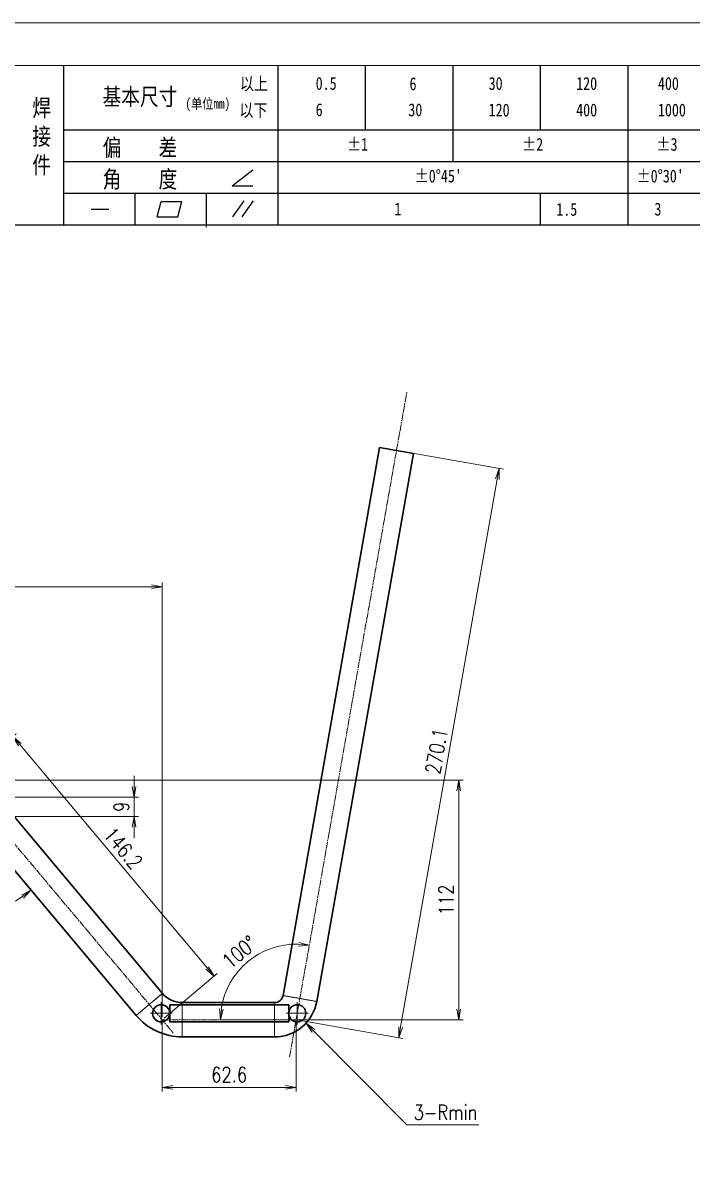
# Model space of a CAD drawing. Header units: millimetres. Extents: x 1333 to 106363, y -60675 to -5704.
# Drawn here: x 3766 to 4079, y -60017 to -59487 of the extents above; entities that cross this region are included whole.
import ezdxf

# ---------------------------------------------------------------- set-up
doc = ezdxf.new("R2010")
doc.units = ezdxf.units.MM
doc.header["$LTSCALE"] = 0.5
doc.linetypes.add('AM_ISO02W050x2', pattern=[3.75, 3, -0.75])
doc.linetypes.add('AM_ISO08W050x2', pattern=[9, 6, -0.75, 1.5, -0.75])
for name, color, linetype, lineweight in [('中心线', 2, 'AM_ISO08W050x2', 18), ('图框', 7, 'Continuous', 18), ('标注线', 3, 'Continuous', 18), ('粗实线', 7, 'Continuous', 35), ('虚线', 1, 'AM_ISO02W050x2', 18)]:
    doc.layers.add(name, color=color, linetype=linetype, lineweight=lineweight)
doc.layers.add('图框文字', color=7, linetype='Continuous')
doc.layers.add('打印', color=7, linetype='Continuous', lineweight=15, plot=False)
doc.layers.add('打印-禁用', color=7, linetype='Continuous', lineweight=15, plot=False)
doc.styles.add('DIM', font='romans.shx', dxfattribs={"width": 0.8, "bigfont": 'bigfont.shx'})
doc.styles.add('国标', font='simfang.ttf', dxfattribs={"width": 0.8})
doc.dimstyles.new('DEH 1-2', dxfattribs={"dimscale": 2, "dimtxt": 3.5, "dimasz": 2.5, "dimexe": 1, "dimexo": 0.625, "dimgap": 1.2, "dimtad": 1, "dimtoh": 1, "dimdsep": 46, "dimtxsty": 'DIM', "dimblk": 'OPEN', "dimcen": 0, "dimclrd": 8, "dimclre": 8, "dimclrt": 2, "dimazin": 2, "dimtfac": 0.5, "dimtmove": 0, "dimatfit": 3, "dimldrblk": 'OPEN', "dimfxl": 1, "dimtolj": 2, "dimlwd": 18, "dimlwe": 18, "dimarcsym": 0})
doc.dimstyles.new('DEH 1-2$0', dxfattribs={"dimscale": 2, "dimtxt": 3.5, "dimasz": 2.5, "dimexe": 1, "dimexo": 0.625, "dimgap": 1.2, "dimtad": 1, "dimdsep": 46, "dimtxsty": 'DIM', "dimblk": 'OPEN', "dimcen": 0, "dimclrd": 8, "dimclre": 8, "dimclrt": 2, "dimazin": 2, "dimtfac": 0.5, "dimtmove": 0, "dimatfit": 3, "dimldrblk": 'OPEN', "dimfxl": 1, "dimtolj": 2, "dimlwd": 13, "dimlwe": 13, "dimarcsym": 0})
doc.dimstyles.new('DEH 1-2$4', dxfattribs={"dimscale": 2, "dimtxt": 3.5, "dimasz": 2.5, "dimexe": 1, "dimexo": 0.625, "dimgap": 1.2, "dimtad": 1, "dimtoh": 1, "dimdsep": 46, "dimtxsty": 'DIM', "dimblk": 'OPEN', "dimcen": 0, "dimclrd": 8, "dimclre": 8, "dimclrt": 2, "dimazin": 2, "dimtfac": 0.5, "dimtofl": 0, "dimtmove": 0, "dimatfit": 3, "dimldrblk": 'OPEN', "dimfxl": 1, "dimtolj": 2, "dimlwd": 18, "dimlwe": 18, "dimarcsym": 0})

# ---------------------------------------------------------------- blocks, each defined once
blk = doc.blocks.new('GZDEH零件A3图框V01版')
at = {"layer": '图框', "linetype": 'Continuous'}
blk.add_line((3272.49, -1554.46), (2882.49, -1554.46), dxfattribs=at)
at = {"layer": '图框文字', "color": 9}
for p, q in [((2996.09, -1573.08), (2996.09, -1554.46)), ((3021.09, -1561.98), (3021.09, -1554.46)), ((3031.31, -1561.98), (3031.31, -1554.46)), ((3041.53, -1561.98), (3041.53, -1554.46)), ((3051.75, -1561.98), (3051.75, -1554.46)), ((3061.98, -1561.98), (3061.98, -1554.46)), ((2996.09, -1561.98), (3113.09, -1561.98)), ((3021.09, -1573.08), (3021.09, -1561.98)), ((3041.53, -1565.68), (3041.53, -1561.98)), ((3061.98, -1573.08), (3061.98, -1561.98)), ((2996.09, -1565.68), (3113.09, -1565.68)), ((3015.75, -1568.51), (3018.15, -1566.66)), ((3015.75, -1568.51), (3018.15, -1568.51)), ((2996.09, -1569.38), (3113.09, -1569.38)), ((3004.42, -1573.08), (3004.42, -1569.38)), ((3006.97, -1572.12), (3007.45, -1570.33)), ((3007.45, -1570.33), (3009.86, -1570.33)), ((3009.39, -1572.12), (3009.86, -1570.33)), ((3012.75, -1573.08), (3012.75, -1569.38)), ((3015.81, -1572.12), (3017.15, -1570.26)), ((3016.89, -1572.12), (3018.23, -1570.26)), ((3051.75, -1573.08), (3051.75, -1569.38)), ((2999.26, -1571.23), (3001.32, -1571.23)), ((2990.09, -1573.08), (3113.09, -1573.08)), ((3006.97, -1572.12), (3009.39, -1572.12)), ((3012.75, -1573.33), (3012.75, -1573.08))]:
    blk.add_line(p, q, dxfattribs=at)
at = {"layer": '打印-禁用', "linetype": 'Continuous'}
blk.add_line((3277.49, -1549.46), (2857.49, -1549.46), dxfattribs=at)
at = {"layer": '图框文字', "color": 9, "style": '国标', "width": 0.8}
for s, height, p in [('以上', 1.5, (3016.64, -1557.33)), ('0.5', 1.5, (3025.49, -1557.3)), ('6', 1.5, (3036.45, -1557.34)), ('30', 1.5, (3045.69, -1557.31)), ('120', 1.5, (3055.91, -1557.31)), ('400', 1.5, (3065.46, -1557.31)), ('基本尺寸', 2, (3000.6, -1559.1)), ('以下', 1.5, (3016.58, -1560.43)), ('6', 1.5, (3025.49, -1560.38)), ('30', 1.5, (3036.31, -1560.39)), ('120', 1.5, (3045.69, -1560.41)), ('400', 1.5, (3055.91, -1560.41)), ('1000', 1.5, (3065.46, -1560.41)), ('偏    差', 2, (3000.6, -1565.04)), ('±1', 1.5, (3029.16, -1564.42)), ('±2', 1.5, (3049.61, -1564.42)), ('±3', 1.5, (3065.3, -1564.42)), ('角    度', 2, (3000.6, -1568.74)), ("±0%%D45'", 1.5, (3037.06, -1568.12)), ("±0%%D30'", 1.5, (3062.98, -1568.12)), ('1', 1.5, (3034.69, -1571.98)), ('1.5', 1.5, (3053.59, -1572.01)), ('3', 1.5, (3065.05, -1571.98))]:
    blk.add_text(s, height=height, dxfattribs=at).set_placement(p)
at = {"layer": '图框文字', "color": 9, "lineweight": 15, "style": '国标', "width": 0.8}
blk.add_text('(单位mm)', height=1.2, dxfattribs=at).set_placement((3010.27, -1559.51))
at = {"layer": '图框文字', "color": 9, "insert": (2992.39, -1558.41), "char_height": 2, "width": 3.1877, "attachment_point": 1, "style": '国标'}
blk.add_mtext('焊\\P接\\P件', dxfattribs=at)
blk = doc.blocks.new('DEH A3')
at = {"layer": '图框'}
blk.add_blockref('GZDEH零件A3图框V01版', (-2857.49, 1846.46), dxfattribs=at)
blk = doc.blocks.new('_Open')
at = {"color": 0, "linetype": 'ByBlock', "lineweight": -2}
for p, q in [((-1, 0.17), (0, 0)), ((-1, -0.17), (0, 0)), ((0, 0), (-1, 0))]:
    blk.add_line(p, q, dxfattribs=at)
blk = doc.blocks.new('*D66')
at = {"layer": 'Defpoints', "color": 0, "transparency": 16777216}
for p in [(3940.4, -59686.76), (3988.34, -59695.21), (3893.5, -59952.72)]:
    blk.add_point(p, dxfattribs=at)
at = {"layer": '标注线', "color": 8, "lineweight": 13, "transparency": 16777216}
for p, q in [((3941.63, -59686.97), (3990.31, -59695.56)), ((3942.31, -59956.25), (3987.47, -59700.13)), ((3894.73, -59952.94), (3943.41, -59961.52))]:
    blk.add_line(p, q, dxfattribs=at)
at = {"layer": '标注线', "color": 8, "lineweight": 13, "transparency": 16777216, "xscale": 5, "yscale": 5, "zscale": 5}
for p, rotation in [((3988.34, -59695.21), 79.99999932541408), ((3941.44, -59961.17), 259.9999993254141)]:
    blk.add_blockref('_Open', p, dxfattribs=dict(at, rotation=rotation))
at = {"layer": '标注线', "color": 2, "transparency": 16777216, "insert": (3959.08, -59827.17), "char_height": 7, "attachment_point": 5, "rotation": 80, "style": 'DIM'}
blk.add_mtext('\\A2;270.1', dxfattribs=at)
blk = doc.blocks.new('*D67')
at = {"layer": 'Defpoints', "color": 0, "transparency": 16777216}
for p in [(3830.88, -59952.72), (3893.5, -59952.72), (3893.5, -59984.32)]:
    blk.add_point(p, dxfattribs=at)
at = {"layer": '标注线', "color": 8, "lineweight": 13, "transparency": 16777216}
for p, q in [((3830.88, -59953.97), (3830.88, -59986.32)), ((3893.5, -59953.97), (3893.5, -59986.32)), ((3835.88, -59984.32), (3888.5, -59984.32))]:
    blk.add_line(p, q, dxfattribs=at)
at = {"layer": '标注线', "color": 8, "lineweight": 13, "transparency": 16777216, "xscale": 5, "yscale": 5, "zscale": 5, "rotation": 180}
blk.add_blockref('_Open', (3830.88, -59984.32), dxfattribs=at)
at = {"layer": '标注线', "color": 8, "lineweight": 13, "transparency": 16777216, "xscale": 5, "yscale": 5, "zscale": 5}
blk.add_blockref('_Open', (3893.5, -59984.32), dxfattribs=at)
at = {"layer": '标注线', "color": 2, "transparency": 16777216, "insert": (3862.19, -59978.42), "char_height": 7, "attachment_point": 5, "style": 'DIM'}
blk.add_mtext('\\A2;62.6', dxfattribs=at)
blk = doc.blocks.new('*D68')
at = {"layer": 'Defpoints', "color": 0, "transparency": 16777216}
for p in [(3895.29, -59951.47), (3898.11, -59954.31)]:
    blk.add_point(p, dxfattribs=at)
at = {"layer": '标注线', "color": 8, "lineweight": 18, "transparency": 16777216}
for p, q in [((3945.28, -60001.86), (3901.63, -59957.86)), ((3978.88, -60001.86), (3945.28, -60001.86))]:
    blk.add_line(p, q, dxfattribs=at)
at = {"layer": '标注线', "color": 8, "lineweight": 18, "transparency": 16777216, "xscale": 5, "yscale": 5, "zscale": 5, "rotation": 134.7732043825877}
blk.add_blockref('_Open', (3898.11, -59954.31), dxfattribs=at)
at = {"layer": '标注线', "color": 2, "transparency": 16777216, "insert": (3963.28, -59995.96), "char_height": 7, "attachment_point": 5, "style": 'DIM'}
blk.add_mtext('\\A2;{\\Fromans,bigfont|c134;3-Rmin}', dxfattribs=at)
blk = doc.blocks.new('*D70')
at = {"layer": 'Defpoints', "color": 0, "transparency": 16777216}
for p in [(3729.26, -59848.72), (3817.78, -59848.72), (3729.26, -59857.72)]:
    blk.add_point(p, dxfattribs=at)
at = {"layer": '标注线', "color": 8, "lineweight": 13, "transparency": 16777216}
for p, q in [((3817.78, -59843.72), (3817.78, -59838.72)), ((3730.51, -59848.72), (3819.78, -59848.72)), ((3817.78, -59857.72), (3817.78, -59848.72)), ((3730.51, -59857.72), (3819.78, -59857.72)), ((3817.78, -59862.72), (3817.78, -59867.72))]:
    blk.add_line(p, q, dxfattribs=at)
at = {"layer": '标注线', "color": 8, "lineweight": 13, "transparency": 16777216, "xscale": 5, "yscale": 5, "zscale": 5}
for p, rotation in [((3817.78, -59848.72), 270), ((3817.78, -59857.72), 90)]:
    blk.add_blockref('_Open', p, dxfattribs=dict(at, rotation=rotation))
at = {"layer": '标注线', "color": 2, "transparency": 16777216, "insert": (3811.88, -59853.22), "char_height": 7, "attachment_point": 5, "rotation": 90, "style": 'DIM'}
blk.add_mtext('\\A2;9', dxfattribs=at)
blk = doc.blocks.new('*D72')
at = {"layer": 'Defpoints', "color": 0, "transparency": 16777216}
for p in [(3754.26, -59840.72), (3969.49, -59840.72), (3858.67, -59952.72)]:
    blk.add_point(p, dxfattribs=at)
at = {"layer": '标注线', "color": 8, "lineweight": 13, "transparency": 16777216}
for p, q in [((3755.51, -59840.72), (3971.49, -59840.72)), ((3969.49, -59947.72), (3969.49, -59845.72)), ((3859.92, -59952.72), (3971.49, -59952.72))]:
    blk.add_line(p, q, dxfattribs=at)
at = {"layer": '标注线', "color": 8, "lineweight": 13, "transparency": 16777216, "xscale": 5, "yscale": 5, "zscale": 5}
for p, rotation in [((3969.49, -59840.72), 90), ((3969.49, -59952.72), 270)]:
    blk.add_blockref('_Open', p, dxfattribs=dict(at, rotation=rotation))
at = {"layer": '标注线', "color": 2, "transparency": 16777216, "insert": (3963.59, -59896.72), "char_height": 7, "attachment_point": 5, "rotation": 90, "style": 'DIM'}
blk.add_mtext('\\A2;112', dxfattribs=at)
blk = doc.blocks.new('*D73')
at = {"layer": 'Defpoints', "color": 0, "transparency": 16777216}
for p in [(3830.88, -59750.4), (3646.58, -59871.58), (3830.88, -59952.72)]:
    blk.add_point(p, dxfattribs=at)
at = {"layer": '标注线', "color": 8, "lineweight": 13, "transparency": 16777216}
for p, q in [((3646.58, -59870.33), (3646.58, -59748.4)), ((3830.88, -59951.47), (3830.88, -59748.4)), ((3651.58, -59750.4), (3825.88, -59750.4))]:
    blk.add_line(p, q, dxfattribs=at)
at = {"layer": '标注线', "color": 8, "lineweight": 13, "transparency": 16777216, "xscale": 5, "yscale": 5, "zscale": 5, "rotation": 180}
blk.add_blockref('_Open', (3646.58, -59750.4), dxfattribs=at)
at = {"layer": '标注线', "color": 8, "lineweight": 13, "transparency": 16777216, "xscale": 5, "yscale": 5, "zscale": 5}
blk.add_blockref('_Open', (3830.88, -59750.4), dxfattribs=at)
at = {"layer": '标注线', "color": 2, "transparency": 16777216, "insert": (3738.73, -59744.5), "char_height": 7, "attachment_point": 5, "style": 'DIM'}
blk.add_mtext('\\A2;184.31', dxfattribs=at)
blk = doc.blocks.new('*D74')
at = {"layer": 'Defpoints', "color": 0, "transparency": 16777216}
for p in [(3761.17, -59820.36), (3736.9, -59840.72), (3830.88, -59952.72)]:
    blk.add_point(p, dxfattribs=at)
at = {"layer": '标注线', "color": 8, "lineweight": 13, "transparency": 16777216}
for p, q in [((3737.86, -59839.92), (3762.7, -59819.08)), ((3851.93, -59928.53), (3764.38, -59824.19)), ((3831.84, -59951.92), (3856.68, -59931.08))]:
    blk.add_line(p, q, dxfattribs=at)
at = {"layer": '标注线', "color": 8, "lineweight": 13, "transparency": 16777216, "xscale": 5, "yscale": 5, "zscale": 5}
for p, rotation in [((3761.17, -59820.36), 129.999973357479), ((3855.15, -59932.36), 309.999973357479)]:
    blk.add_blockref('_Open', p, dxfattribs=dict(at, rotation=rotation))
at = {"layer": '标注线', "color": 2, "transparency": 16777216, "insert": (3812.68, -59872.57), "char_height": 7, "attachment_point": 5, "rotation": 310, "style": 'DIM'}
blk.add_mtext('\\A2;146.2', dxfattribs=at)
blk = doc.blocks.new('*D75')
at = {"layer": 'Defpoints', "color": 0, "transparency": 16777216}
for p in [(3659.26, -59848.72), (3724.26, -59848.72), (3736.77, -59853.01), (3691.93, -59887.63), (3818.76, -59950.72)]:
    blk.add_point(p, dxfattribs=at)
at = {"layer": '标注线', "color": 8, "lineweight": 18, "transparency": 16777216}
blk.add_arc((3733.17, -59848.72), 56.69, 185.0547, 304.9453, dxfattribs=at)
at = {"layer": '标注线', "color": 8, "lineweight": 18, "transparency": 16777216, "xscale": 5, "yscale": 5, "zscale": 5}
for p, rotation in [((3676.48, -59848.72), 92.52736314968689), ((3769.61, -59892.15), 37.47263685031081)]:
    blk.add_blockref('_Open', p, dxfattribs=dict(at, rotation=rotation))
at = {"layer": '标注线', "color": 2, "transparency": 16777216, "insert": (3711.71, -59894.76), "char_height": 7, "attachment_point": 5, "rotation": 335, "style": 'DIM'}
blk.add_mtext('\\A2;130°', dxfattribs=at)
blk = doc.blocks.new('*D154')
at = {"layer": 'Defpoints', "color": 0, "transparency": 16777216}
for p in [(3945.2, -59659.53), (3879.52, -59920.3), (3830.88, -59952.72), (3893.5, -59952.72), (3890.45, -59970.03)]:
    blk.add_point(p, dxfattribs=at)
at = {"layer": '标注线', "color": 8, "lineweight": 18, "transparency": 16777216}
blk.add_arc((3893.5, -59952.72), 35.31, 88.1212, 171.8788, dxfattribs=at)
at = {"layer": '标注线', "color": 8, "lineweight": 18, "transparency": 16777216, "xscale": 5, "yscale": 5, "zscale": 5}
for p, rotation in [((3899.63, -59917.95), 354.0606008355336), ((3858.2, -59952.72), 265.9394053695792)]:
    blk.add_blockref('_Open', p, dxfattribs=dict(at, rotation=rotation))
at = {"layer": '标注线', "color": 2, "transparency": 16777216, "insert": (3867.01, -59921.16), "char_height": 7, "attachment_point": 5, "rotation": 40, "style": 'DIM'}
blk.add_mtext('\\A2;100°', dxfattribs=at)

msp = doc.modelspace()

# ---------------------------------------------------------------- linework, layer by layer
at = {"color": 7, "lineweight": 13, "ltscale": 0.2}
for p, q in [((3824.887, -59945.577), (3831.015, -59940.435)), ((3818.758, -59950.719), (3824.887, -59945.577)), ((3895.25, -59942.805), (3887.371, -59941.416)), ((3903.128, -59944.194), (3895.25, -59942.805))]:
    msp.add_line(p, q, dxfattribs=at)
at = {"color": 7, "lineweight": 13, "ltscale": 0.025002}
for p, q in [((3840.208, -59945.721), (3840.208, -59944.721)), ((3883.432, -59945.721), (3883.432, -59944.721))]:
    msp.add_line(p, q, dxfattribs=at)
at = {"color": 7, "lineweight": 13, "ltscale": 0.175}
for p, q in [((3840.208, -59960.721), (3840.208, -59953.721)), ((3883.432, -59960.721), (3883.432, -59953.721))]:
    msp.add_line(p, q, dxfattribs=at)
at = {"layer": '中心线'}
for p, q in [((3890.45, -59970.027), (3945.198, -59659.533)), ((3731.66, -59834.473), (3836.124, -59958.969)), ((3830.881, -59952.721), (3893.501, -59952.721))]:
    msp.add_line(p, q, dxfattribs=at)
at = {"layer": '中心线', "ltscale": 0.260001}
for p, q in [((3830.432, -59944.521), (3830.432, -59954.921)), ((3894.03, -59944.521), (3894.03, -59954.921))]:
    msp.add_line(p, q, dxfattribs=at)
at = {"layer": '中心线', "ltscale": 0.26}
for p, q in [((3835.632, -59949.721), (3825.232, -59949.721)), ((3899.23, -59949.721), (3888.83, -59949.721))]:
    msp.add_line(p, q, dxfattribs=at)
at = {"layer": '打印'}
msp.add_lwpolyline([(3230.64, -59486.881), (4910.64, -59486.881), (4910.64, -60674.881), (3230.64, -60674.881)], close=True, dxfattribs=at)
at = {"layer": '粗实线'}
for p, q in [((3887.371, -59941.416), (3932.52, -59685.366)), ((3903.128, -59944.194), (3948.277, -59688.144)), ((3749.025, -59842.723), (3831.015, -59940.435)), ((3736.769, -59853.008), (3818.758, -59950.719)), ((3834.432, -59945.721), (3890.03, -59945.721)), ((3856.576, -59944.721), (3883.432, -59944.721)), ((3890.03, -59953.721), (3834.432, -59953.721)), ((3856.576, -59960.721), (3883.432, -59960.721))]:
    msp.add_line(p, q, dxfattribs=at)
at = {"layer": '粗实线', "ltscale": 0.2}
for p, q in [((3932.52, -59685.366), (3940.398, -59686.755)), ((3940.398, -59686.755), (3948.277, -59688.144))]:
    msp.add_line(p, q, dxfattribs=at)
at = {"layer": '粗实线', "ltscale": 0.1}
for p, q in [((3834.432, -59945.721), (3834.432, -59949.721)), ((3890.03, -59949.721), (3890.03, -59945.721)), ((3834.432, -59949.721), (3834.432, -59953.721)), ((3890.03, -59953.721), (3890.03, -59949.721))]:
    msp.add_line(p, q, dxfattribs=at)
at = {"layer": '粗实线', "ltscale": 0.409213}
for p, q in [((3840.208, -59944.721), (3856.576, -59944.721)), ((3840.208, -59960.721), (3856.576, -59960.721))]:
    msp.add_line(p, q, dxfattribs=at)
at = {"layer": '粗实线'}
for centre in [(3830.432, -59949.721), (3894.03, -59949.721)]:
    msp.add_circle(centre, 4, dxfattribs=at)
for centre, radius, start, end in [((3840.208, -59932.721), 12, 220, 270), ((3883.432, -59940.721), 4, 270, 350), ((3883.432, -59940.721), 20, 270, 350), ((3840.208, -59932.721), 28, 220, 270)]:
    msp.add_arc(centre, radius, start, end, dxfattribs=at)
at = {"layer": '虚线', "ltscale": 0.2}
for p, q in [((3824.887, -59945.577), (3831.015, -59940.435)), ((3818.758, -59950.719), (3824.887, -59945.577)), ((3840.208, -59952.721), (3840.208, -59944.721)), ((3883.432, -59952.721), (3883.432, -59944.721)), ((3895.25, -59942.805), (3887.371, -59941.416)), ((3903.128, -59944.194), (3895.25, -59942.805)), ((3840.208, -59960.721), (3840.208, -59952.721)), ((3883.432, -59960.721), (3883.432, -59952.721))]:
    msp.add_line(p, q, dxfattribs=at)
at = {"layer": '虚线', "ltscale": 0.174998}
for p, q in [((3840.208, -59952.721), (3840.208, -59945.721)), ((3883.432, -59952.721), (3883.432, -59945.721))]:
    msp.add_line(p, q, dxfattribs=at)
at = {"layer": '虚线', "ltscale": 0.025}
for p, q in [((3840.208, -59953.721), (3840.208, -59952.721)), ((3883.432, -59953.721), (3883.432, -59952.721))]:
    msp.add_line(p, q, dxfattribs=at)

# ---------------------------------------------------------------- block references
at = {"layer": '图框', "xscale": 4, "yscale": 4, "zscale": 4}
msp.add_blockref('DEH A3', (3230.64, -60674.881), dxfattribs=at)

# ---------------------------------------------------------------- dimensions: what is measured, and where the dimension line sits
at = {"layer": '标注线'}
for base, line1, line2, picture, middle in [((3879.517, -59920.304), ((3890.45, -59970.027), (3945.198, -59659.533)), ((3830.881, -59952.721), (3893.501, -59952.721)), '*D154', (3867.015, -59921.156)), ((3691.934, -59887.627), ((3736.769, -59853.008), (3818.758, -59950.719)), ((3659.265, -59848.721), (3724.265, -59848.721)), '*D75', (3711.705, -59894.756))]:
    dim = msp.add_angular_dim_2l(base=base, line1=line1, line2=line2, dimstyle='DEH 1-2', dxfattribs=at)
    dim.commit()
    dim.dimension.update_dxf_attribs({"geometry": picture, "text_midpoint": middle})
for p1, p2, distance, picture, middle in [((3893.501, -59952.721), (3940.398, -59686.755), -48.681, '*D66', (3959.08, -59827.167)), ((3830.881, -59952.721), (3736.902, -59840.721), -31.675, '*D74', (3812.676, -59872.569)), ((3830.881, -59952.721), (3893.501, -59952.721), -31.598, '*D67', (3862.191, -59978.419))]:
    dim = msp.add_aligned_dim(p1=p1, p2=p2, distance=distance, dimstyle='DEH 1-2$0', override={"dimdec": 1}, dxfattribs=at)
    dim.commit()
    dim.dimension.update_dxf_attribs({"geometry": picture, "text_midpoint": middle})
dim = msp.add_linear_dim(base=(3830.8813, -59750.4005), p1=(3646.5761, -59871.5759), p2=(3830.8813, -59952.7213), dimstyle='DEH 1-2$0', dxfattribs=at)
dim.commit()
dim.dimension.update_dxf_attribs({"geometry": '*D73', "text_midpoint": (3738.7287, -59744.5005)})
dim = msp.add_linear_dim(base=(3817.779, -59848.721), p1=(3729.265, -59857.721), p2=(3729.265, -59848.721), angle=90, dimstyle='DEH 1-2$0', dxfattribs=at)
dim.commit()
dim.dimension.update_dxf_attribs({"geometry": '*D70', "text_midpoint": (3811.879, -59853.221)})
dim = msp.add_linear_dim(base=(3969.488, -59840.721), p1=(3858.674, -59952.721), p2=(3754.265, -59840.721), angle=90, dimstyle='DEH 1-2$0', override={"dimdec": 1}, dxfattribs=at)
dim.commit()
dim.dimension.update_dxf_attribs({"geometry": '*D72', "text_midpoint": (3963.588, -59896.721)})
dim = msp.add_radius_dim(center=(3895.288, -59951.472), mpoint=(3898.105, -59954.312), text='{\\Fromans,bigfont|c134;3-Rmin}', dimstyle='DEH 1-2$4', dxfattribs=at)
dim.commit()
dim.dimension.update_dxf_attribs({"geometry": '*D68', "text_midpoint": (3963.278, -60001.859), "dimtype": 164})

doc.saveas('drawing.dxf')
